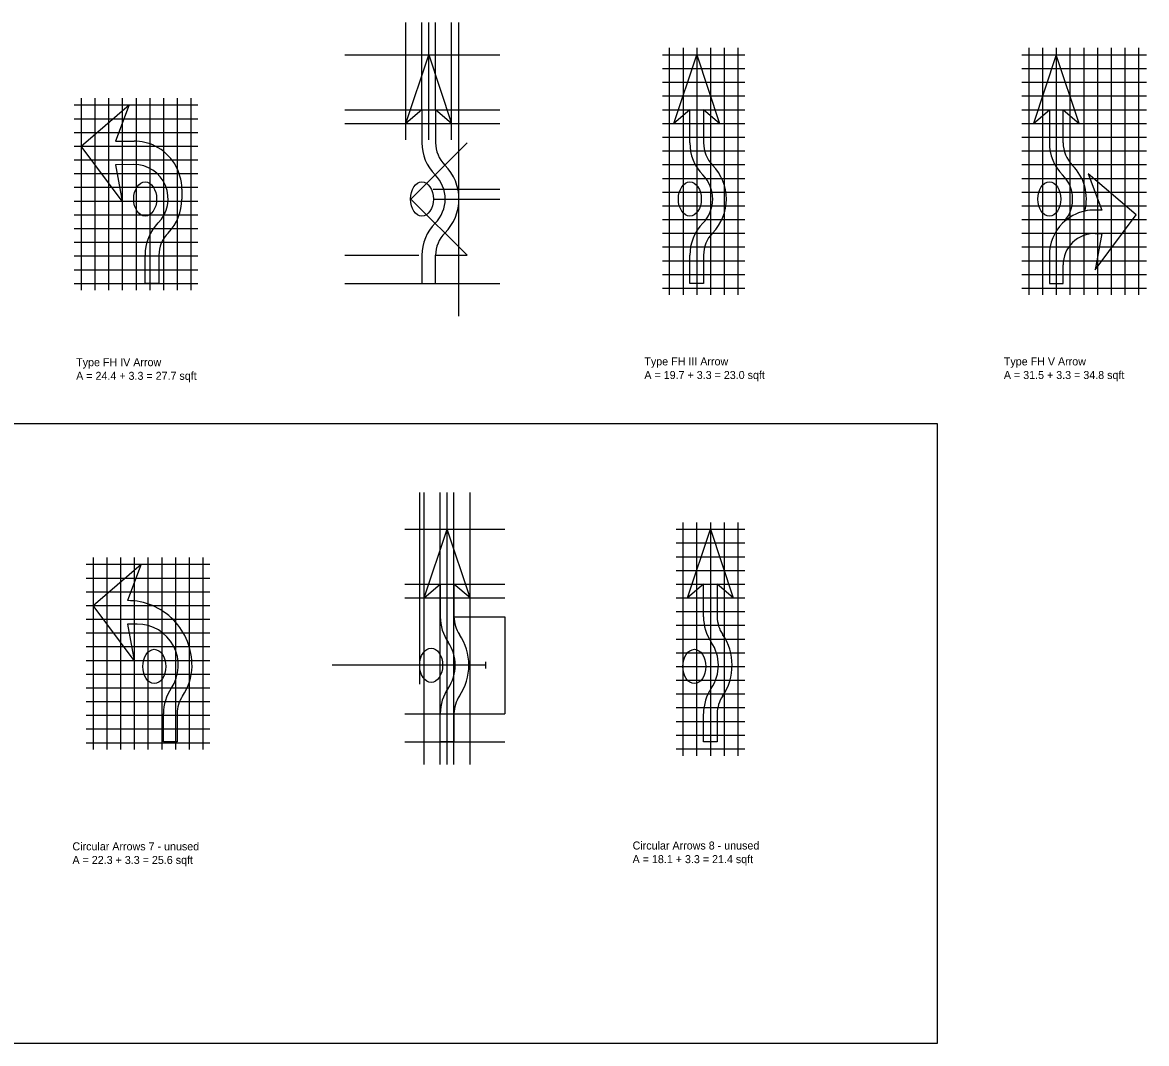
# Model space of a CAD drawing. Extents: x -781 to -513, y 487 to 613.
# Drawn here: x -595.1 to -513.2, y 487 to 561.4 of the extents above; entities that cross this region are included whole.
import ezdxf

# ---------------------------------------------------------------- set-up
doc = ezdxf.new("R2010")
doc.units = 0
for name, color, linetype in [('60 Nongeo Data', 7, 'Continuous'), ('rd_MISC', 7, 'Continuous'), ('rd_NO-PLOT', 7, 'Continuous'), ('rd_PAVEMENT', 7, 'Continuous')]:
    doc.layers.add(name, color=color, linetype=linetype)

msp = doc.modelspace()

# ---------------------------------------------------------------- linework, layer by layer
at = {"layer": '60 Nongeo Data'}
msp.add_lwpolyline([(-684.992, 532.198), (-528.464, 532.198), (-528.464, 487.015), (-684.992, 487.015)], close=True, dxfattribs=at)
at = {"layer": 'rd_MISC'}
for p, q in [((-547.978, 559.555), (-547.978, 541.555)), ((-546.978, 559.555), (-546.978, 541.555)), ((-545.978, 559.555), (-545.978, 541.555)), ((-544.978, 559.555), (-544.978, 541.555)), ((-543.978, 559.555), (-543.978, 541.555)), ((-542.978, 559.555), (-542.978, 541.555)), ((-521.782, 559.555), (-521.782, 541.555)), ((-520.782, 559.555), (-520.782, 541.555)), ((-519.782, 559.555), (-519.782, 541.555)), ((-518.782, 559.555), (-518.782, 541.555)), ((-517.782, 559.555), (-517.782, 541.555)), ((-516.782, 559.555), (-516.782, 541.555)), ((-515.782, 559.555), (-515.782, 541.555)), ((-514.782, 559.555), (-514.782, 541.555)), ((-513.782, 559.555), (-513.782, 541.555)), ((-548.478, 559.055), (-542.478, 559.055)), ((-522.282, 559.055), (-513.203, 559.055)), ((-548.478, 558.055), (-542.478, 558.055)), ((-522.282, 558.055), (-513.203, 558.055)), ((-548.478, 557.055), (-542.478, 557.055)), ((-522.282, 557.055), (-513.203, 557.055)), ((-591.334, 555.4), (-582.334, 555.4)), ((-590.834, 555.9), (-590.834, 541.9)), ((-589.834, 555.9), (-589.834, 541.9)), ((-588.834, 555.9), (-588.834, 541.9)), ((-587.834, 555.9), (-587.834, 541.9)), ((-586.834, 555.9), (-586.834, 541.9)), ((-585.834, 555.9), (-585.834, 541.9)), ((-584.834, 555.9), (-584.834, 541.9)), ((-583.834, 555.9), (-583.834, 541.9)), ((-582.834, 555.9), (-582.834, 541.9)), ((-548.478, 556.055), (-542.478, 556.055)), ((-522.282, 556.055), (-513.203, 556.055)), ((-548.478, 555.055), (-542.478, 555.055)), ((-522.282, 555.055), (-513.203, 555.055)), ((-591.334, 554.4), (-582.334, 554.4)), ((-548.478, 554.055), (-542.478, 554.055)), ((-522.282, 554.055), (-513.203, 554.055)), ((-591.334, 553.4), (-582.334, 553.4)), ((-548.478, 553.055), (-542.478, 553.055)), ((-522.282, 553.055), (-513.203, 553.055)), ((-591.334, 552.4), (-582.334, 552.4)), ((-548.478, 552.055), (-542.478, 552.055)), ((-522.282, 552.055), (-513.203, 552.055)), ((-591.334, 551.4), (-582.334, 551.4)), ((-548.478, 551.055), (-542.478, 551.055)), ((-522.282, 551.055), (-513.203, 551.055)), ((-591.334, 550.4), (-582.334, 550.4)), ((-548.478, 550.055), (-542.478, 550.055)), ((-522.282, 550.055), (-513.203, 550.055)), ((-591.334, 549.4), (-582.334, 549.4)), ((-548.478, 549.055), (-542.478, 549.055)), ((-522.282, 549.055), (-513.203, 549.055)), ((-591.334, 548.4), (-582.334, 548.4)), ((-548.478, 548.055), (-542.478, 548.055)), ((-522.282, 548.055), (-513.203, 548.055)), ((-591.334, 547.4), (-582.334, 547.4)), ((-591.334, 546.4), (-582.334, 546.4)), ((-548.478, 547.055), (-542.478, 547.055)), ((-522.282, 547.055), (-513.203, 547.055)), ((-548.478, 546.055), (-542.478, 546.055)), ((-522.282, 546.055), (-513.203, 546.055)), ((-591.334, 545.4), (-582.334, 545.4)), ((-548.478, 545.055), (-542.478, 545.055)), ((-522.282, 545.055), (-513.203, 545.055)), ((-591.334, 544.4), (-582.334, 544.4)), ((-548.478, 544.055), (-542.478, 544.055)), ((-522.282, 544.055), (-513.203, 544.055)), ((-591.334, 543.4), (-582.334, 543.4)), ((-548.478, 543.055), (-542.478, 543.055)), ((-522.282, 543.055), (-513.203, 543.055)), ((-591.334, 542.4), (-582.334, 542.4)), ((-548.478, 542.055), (-542.478, 542.055)), ((-522.282, 542.055), (-513.203, 542.055)), ((-547.484, 524.487), (-542.484, 524.487)), ((-546.984, 524.987), (-546.984, 507.987)), ((-545.984, 524.987), (-545.984, 507.987)), ((-544.984, 524.987), (-544.984, 507.987)), ((-543.984, 524.987), (-543.984, 507.987)), ((-542.984, 524.987), (-542.984, 507.987)), ((-547.484, 523.487), (-542.484, 523.487)), ((-590.463, 521.933), (-581.463, 521.933)), ((-589.963, 522.433), (-589.963, 508.433)), ((-588.963, 522.433), (-588.963, 508.433)), ((-587.963, 522.433), (-587.963, 508.433)), ((-586.963, 522.433), (-586.963, 508.433)), ((-585.963, 522.433), (-585.963, 508.433)), ((-584.963, 522.433), (-584.963, 508.433)), ((-583.963, 522.433), (-583.963, 508.433)), ((-582.963, 522.433), (-582.963, 508.433)), ((-581.963, 522.433), (-581.963, 508.433)), ((-547.484, 522.487), (-542.484, 522.487)), ((-590.463, 520.933), (-581.463, 520.933)), ((-547.484, 521.487), (-542.484, 521.487)), ((-547.484, 520.487), (-542.484, 520.487)), ((-590.463, 519.933), (-581.463, 519.933)), ((-547.484, 519.487), (-542.484, 519.487)), ((-590.463, 518.933), (-581.463, 518.933)), ((-547.484, 518.487), (-542.484, 518.487)), ((-590.463, 517.933), (-581.463, 517.933)), ((-590.463, 516.933), (-581.463, 516.933)), ((-547.484, 517.487), (-542.484, 517.487)), ((-547.484, 516.487), (-542.484, 516.487)), ((-590.463, 515.933), (-581.463, 515.933)), ((-547.484, 515.487), (-542.484, 515.487)), ((-590.463, 514.933), (-581.463, 514.933)), ((-547.484, 514.487), (-542.484, 514.487)), ((-590.463, 513.933), (-581.463, 513.933)), ((-590.463, 512.933), (-581.463, 512.933)), ((-547.484, 513.487), (-542.484, 513.487)), ((-590.463, 511.933), (-581.463, 511.933)), ((-547.484, 512.487), (-542.484, 512.487)), ((-547.484, 511.487), (-542.484, 511.487)), ((-590.463, 510.933), (-581.463, 510.933)), ((-547.484, 510.487), (-542.484, 510.487)), ((-590.463, 509.933), (-581.463, 509.933)), ((-547.484, 509.487), (-542.484, 509.487)), ((-590.463, 508.933), (-581.463, 508.933)), ((-547.484, 508.487), (-542.484, 508.487))]:
    msp.add_line(p, q, dxfattribs=at)
at = {"layer": 'rd_NO-PLOT'}
for p, q in [((-567.171, 552.849), (-567.171, 561.411)), ((-566.004, 555.055), (-566.004, 561.411)), ((-565.504, 552.849), (-565.504, 561.411)), ((-565.004, 555.055), (-565.004, 561.411)), ((-563.837, 552.849), (-563.837, 561.411)), ((-563.308, 540.024), (-563.308, 561.411)), ((-571.624, 559.055), (-560.328, 559.055)), ((-571.624, 555.055), (-560.328, 555.055)), ((-566.004, 555.055), (-566.004, 552.641)), ((-565.004, 555.055), (-565.004, 552.641)), ((-571.624, 554.055), (-560.328, 554.055)), ((-566.808, 548.546), (-562.712, 552.641)), ((-565.171, 549.254), (-560.328, 549.254)), ((-566.808, 548.546), (-562.712, 544.451)), ((-565.171, 548.546), (-560.328, 548.546)), ((-571.624, 544.451), (-566.224, 544.451)), ((-566.004, 544.451), (-566.004, 542.388)), ((-565.004, 542.388), (-565.004, 544.451)), ((-565.004, 544.451), (-562.712, 544.451)), ((-571.624, 542.388), (-560.328, 542.388)), ((-566.005, 542.388), (-565.005, 542.388)), ((-566.165, 513.193), (-566.165, 527.174)), ((-565.831, 507.343), (-565.831, 527.174)), ((-564.665, 507.343), (-564.665, 527.174)), ((-564.165, 507.343), (-564.165, 527.174)), ((-563.665, 507.343), (-563.665, 527.174)), ((-562.498, 507.343), (-562.498, 527.174)), ((-567.245, 524.487), (-559.964, 524.487)), ((-565.831, 519.487), (-564.165, 524.487)), ((-562.498, 519.487), (-564.165, 524.487)), ((-567.245, 520.487), (-559.964, 520.487)), ((-565.831, 519.487), (-564.665, 520.487)), ((-564.665, 520.487), (-564.665, 518.109)), ((-562.498, 519.487), (-563.665, 520.487)), ((-563.665, 520.487), (-563.665, 518.109)), ((-567.245, 519.487), (-559.964, 519.487)), ((-563.665, 518.109), (-559.964, 518.109)), ((-559.964, 518.109), (-559.964, 511.049)), ((-561.373, 514.579), (-572.546, 514.579)), ((-561.373, 514.817), (-561.373, 514.341)), ((-567.245, 511.049), (-559.964, 511.049)), ((-564.665, 508.987), (-564.665, 511.049)), ((-563.665, 511.049), (-563.665, 508.987)), ((-567.245, 508.987), (-559.964, 508.987)), ((-563.665, 508.987), (-564.665, 508.987))]:
    msp.add_line(p, q, dxfattribs=at)
msp.add_lwpolyline([(-566.004, 555.055), (-567.171, 554.055), (-565.504, 559.055), (-563.837, 554.055), (-565.004, 555.055)], dxfattribs=at)
for centre, radius, start, end in [((-562.712, 552.641), 3.292, 179.88562, 225), ((-562.712, 552.641), 2.292, 179.86292, 225), ((-566.808, 548.546), 3.5, 315, 45), ((-566.808, 548.546), 2.5, 315, 45), ((-562.712, 544.451), 3.292, 135, 180), ((-562.712, 544.451), 2.292, 135, 180), ((-561.373, 518.109), 3.292, 180, 214.19689), ((-561.373, 518.109), 2.292, 180, 214.22466), ((-566.581, 514.579), 4, 325.81809, 34.18191), ((-566.581, 514.579), 3, 325.79608, 34.20392), ((-561.373, 511.049), 3.292, 145.80311, 179.67393), ((-561.373, 511.049), 2.292, 145.77534, 180)]:
    msp.add_arc(centre, radius, start, end, dxfattribs=at)
for centre in [(-566.004, 548.546), (-565.331, 514.579)]:
    msp.add_ellipse(centre, major_axis=(0, 1.25), ratio=0.666667, dxfattribs=at)
at = {"layer": 'rd_PAVEMENT'}
for p, q in [((-546.478, 552.648), (-546.478, 555.055)), ((-545.478, 555.055), (-545.478, 552.647)), ((-520.282, 555.055), (-520.282, 552.641)), ((-519.282, 552.641), (-519.282, 555.055)), ((-588.334, 552.754), (-586.971, 552.754)), ((-587.001, 551.071), (-588.334, 551.046)), ((-583.501, 549.254), (-583.501, 548.546)), ((-516.449, 547.742), (-516.961, 547.742)), ((-516.949, 546.034), (-516.449, 546.034)), ((-586.168, 542.4), (-586.168, 544.451)), ((-585.168, 544.451), (-585.168, 542.4)), ((-546.478, 542.388), (-546.478, 544.451)), ((-545.478, 544.451), (-545.478, 542.388)), ((-520.282, 544.451), (-520.282, 542.388)), ((-519.282, 542.388), (-519.282, 543.742)), ((-585.168, 542.4), (-586.168, 542.4)), ((-545.478, 542.388), (-546.478, 542.388)), ((-520.282, 542.388), (-520.284, 542.388)), ((-520.284, 542.388), (-519.284, 542.388)), ((-519.284, 542.388), (-519.282, 542.388)), ((-546.65, 519.487), (-544.984, 524.487)), ((-544.984, 524.487), (-543.317, 519.487)), ((-589.963, 518.933), (-586.463, 521.933)), ((-586.463, 521.933), (-587.463, 519.287)), ((-545.484, 520.487), (-546.65, 519.487)), ((-545.484, 518.109), (-545.484, 520.487)), ((-543.317, 519.487), (-544.484, 520.487)), ((-544.484, 520.487), (-544.484, 518.109)), ((-586.963, 514.933), (-589.963, 518.933)), ((-586.755, 517.579), (-587.463, 517.579)), ((-587.463, 517.579), (-586.963, 514.933)), ((-584.837, 508.987), (-584.837, 511.049)), ((-583.837, 511.049), (-583.837, 508.987)), ((-545.484, 508.987), (-545.484, 511.049)), ((-544.484, 511.049), (-544.484, 508.987)), ((-583.837, 508.987), (-584.837, 508.987)), ((-544.484, 508.987), (-545.484, 508.987))]:
    msp.add_line(p, q, dxfattribs=at)
for points in [[(-546.478, 555.055), (-547.644, 554.055), (-545.978, 559.055), (-544.311, 554.055), (-545.478, 555.055)], [(-519.282, 555.055), (-518.116, 554.055), (-519.782, 559.055), (-521.449, 554.055), (-520.282, 555.055)], [(-588.334, 551.046), (-587.834, 548.4), (-590.834, 552.4), (-587.334, 555.4), (-588.334, 552.754)], [(-516.449, 546.034), (-516.949, 543.388), (-513.949, 547.388), (-517.449, 550.388), (-516.449, 547.742)]]:
    msp.add_lwpolyline(points, dxfattribs=at)
for centre, radius, start, end in [((-586.923, 549.463), 3.292, 63.16865, 90.83841), ((-586.986, 549.278), 3.485, 359.6098, 63.61687), ((-543.201, 552.606), 3.277, 179.26075, 224.37513), ((-543.201, 552.606), 2.277, 178.96401, 224.10109), ((-516.991, 552.641), 3.292, 179.88562, 225), ((-516.991, 552.641), 2.292, 179.86292, 225), ((-587.001, 548.571), 2.5, 315, 90), ((-547.311, 548.546), 3.5, 315, 45), ((-521.086, 548.546), 3.5, 345.42627, 45), ((-547.311, 548.546), 2.5, 315, 45), ((-521.086, 548.546), 2.5, 315, 45), ((-586.986, 548.51), 3.485, 315.58871, 0.58871), ((-516.991, 544.451), 3.292, 102.41967, 135), ((-516.991, 544.451), 3.292, 89.48351, 102.41967), ((-582.861, 544.499), 3.308, 135.83496, 180.83496), ((-543.201, 544.486), 3.277, 135.62613, 180.62613), ((-516.991, 544.451), 3.292, 135, 180), ((-582.876, 544.451), 2.292, 135, 180), ((-543.201, 544.486), 2.277, 135.90109, 180.90109), ((-516.991, 543.743), 2.292, 88.95804, 180.00947), ((-587.463, 514.579), 4.709, 358.88605, 90.0039), ((-542.192, 518.109), 3.292, 180, 214.19689), ((-542.192, 518.109), 2.292, 180, 214.22466), ((-586.754, 514.579), 3, 325.80604, 90.00996), ((-547.4, 514.579), 4, 325.81809, 34.18191), ((-547.4, 514.579), 3, 325.79608, 34.20392), ((-586.754, 514.579), 4, 325.81809, 358.68089), ((-581.545, 511.049), 3.292, 145.80311, 180), ((-542.192, 511.049), 3.292, 145.80311, 179.67393), ((-581.545, 511.049), 2.292, 145.77534, 180), ((-542.192, 511.049), 2.292, 145.77534, 180)]:
    msp.add_arc(centre, radius, start, end, dxfattribs=at)
for centre in [(-586.168, 548.546), (-546.478, 548.546), (-520.282, 548.546), (-585.504, 514.487), (-546.15, 514.487)]:
    msp.add_ellipse(centre, major_axis=(0, 1.25), ratio=0.666667, dxfattribs=at)

# ---------------------------------------------------------------- texts
at = {"layer": 'rd_NO-PLOT'}
for s, p in [('Type FH IV Arrow', (-591.196, 536.366)), ('Type FH III Arrow', (-549.794, 536.425)), ('Type FH V Arrow', (-523.599, 536.425)), ('A = 24.4 + 3.3 = 27.7 sqft', (-591.196, 535.374)), ('A = 19.7 + 3.3 = 23.0 sqft', (-549.794, 535.433)), ('A = 31.5 + 3.3 = 34.8 sqft', (-523.599, 535.433)), ('Circular Arrows 7 - unused', (-591.467, 501.09)), ('Circular Arrows 8 - unused', (-550.651, 501.15)), ('A = 22.3 + 3.3 = 25.6 sqft', (-591.467, 500.098)), ('A = 18.1 + 3.3 = 21.4 sqft', (-550.651, 500.158))]:
    msp.add_text(s, height=0.58333, dxfattribs=at).set_placement(p)

doc.saveas('drawing.dxf')
